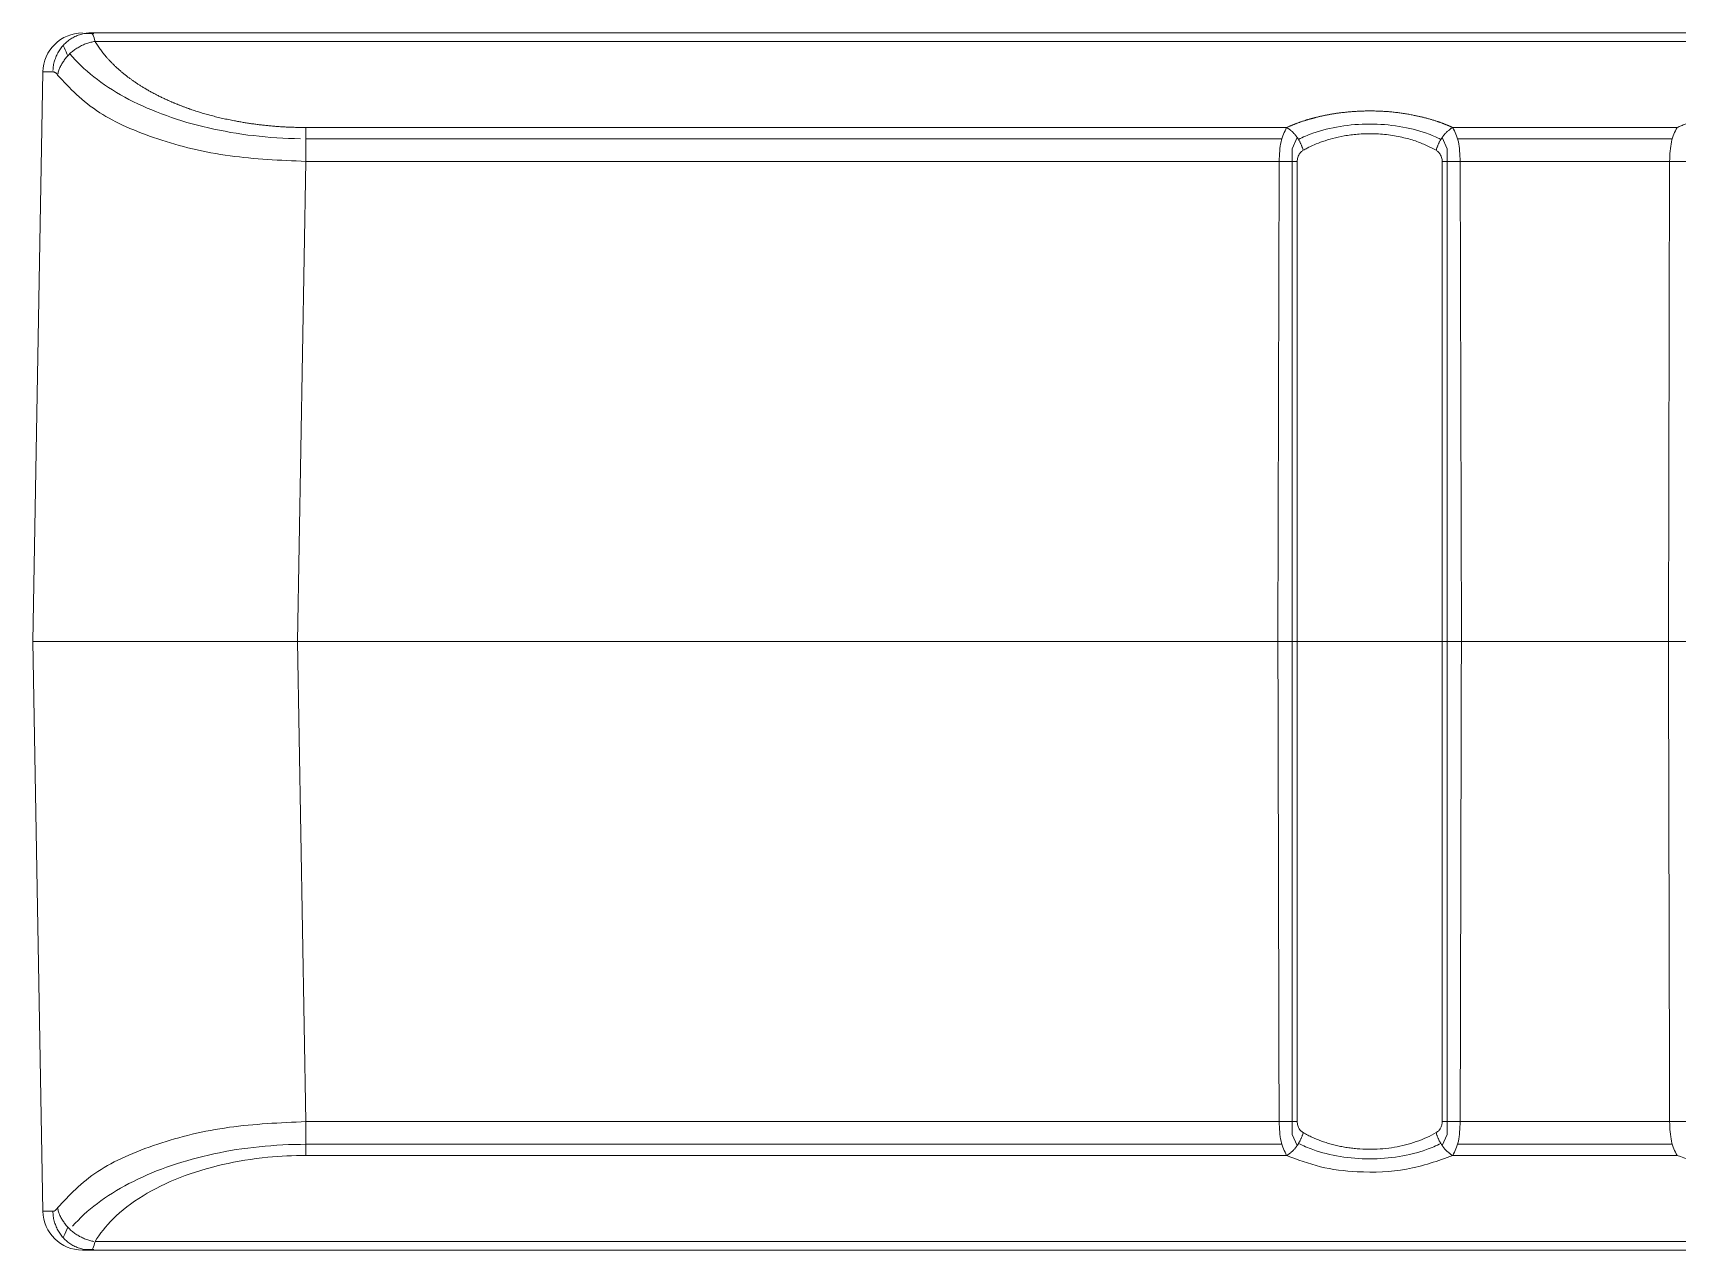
# Model space of a CAD drawing. Extents: x -778 to -614, y -2061 to -1833.
# Drawn here: x -743.9 to -731.42, y -2041.25 to -2032 of the extents above; entities that cross this region are included whole.
import ezdxf

# ---------------------------------------------------------------- set-up
doc = ezdxf.new("R2010")
doc.units = 0
doc.header["$MEASUREMENT"] = 0
doc.layers.add('3', color=7, linetype='Continuous')

msp = doc.modelspace()

# ---------------------------------------------------------------- linework, layer by layer
at = {"layer": '3', "color": 213, "linetype": 'Continuous', "lineweight": 0}
for p, q in [((-709.985, -2032.004), (-743.459, -2032.004)), ((-743.459, -2032.004), (-743.452, -2032.009)), ((-743.825, -2032.3), (-743.901, -2036.627)), ((-743.825, -2040.954), (-743.901, -2036.627)), ((-741.891, -2036.627), (-743.901, -2036.627)), ((-741.891, -2036.627), (-743.901, -2036.627)), ((-741.891, -2036.627), (-734.447, -2036.627)), ((-741.891, -2036.627), (-734.447, -2036.627)), ((-734.3, -2036.627), (-734.447, -2036.627)), ((-734.3, -2036.627), (-734.447, -2036.627)), ((-733.054, -2036.627), (-733.201, -2036.627)), ((-733.054, -2036.627), (-733.201, -2036.627)), ((-733.054, -2036.627), (-731.482, -2036.627)), ((-733.054, -2036.627), (-731.482, -2036.627)), ((-731.335, -2036.627), (-731.482, -2036.627)), ((-731.335, -2036.627), (-731.482, -2036.627)), ((-743.459, -2041.25), (-743.453, -2041.246)), ((-709.985, -2041.25), (-743.459, -2041.25))]:
    msp.add_line(p, q, dxfattribs=at)
at = {"layer": '3', "color": 18, "linetype": 'Continuous', "lineweight": 0}
for p, q in [((-709.985, -2032.069), (-743.429, -2032.069)), ((-741.827, -2032.723), (-734.381, -2032.723)), ((-733.12, -2032.723), (-731.416, -2032.723)), ((-741.824, -2032.808), (-734.418, -2032.808)), ((-734.34, -2036.627), (-734.339, -2032.885)), ((-734.339, -2032.885), (-734.3, -2032.8)), ((-733.201, -2032.8), (-733.161, -2032.885)), ((-733.161, -2032.885), (-733.161, -2036.627)), ((-733.083, -2032.808), (-731.453, -2032.808)), ((-741.827, -2032.98), (-741.891, -2036.627)), ((-741.827, -2032.98), (-734.438, -2032.98)), ((-734.447, -2036.627), (-734.438, -2032.98)), ((-733.063, -2032.98), (-733.054, -2036.627)), ((-733.063, -2032.98), (-731.473, -2032.98)), ((-731.482, -2036.627), (-731.473, -2032.98)), ((-741.827, -2040.274), (-741.891, -2036.627)), ((-734.339, -2040.371), (-734.34, -2036.627)), ((-733.161, -2036.627), (-733.162, -2040.371)), ((-741.827, -2040.274), (-734.438, -2040.274)), ((-733.063, -2040.274), (-731.473, -2040.274)), ((-734.339, -2040.371), (-734.3, -2040.455)), ((-733.201, -2040.455), (-733.162, -2040.371)), ((-734.418, -2040.446), (-741.824, -2040.446)), ((-731.453, -2040.446), (-733.083, -2040.446)), ((-741.827, -2040.531), (-734.381, -2040.531)), ((-733.12, -2040.531), (-731.416, -2040.531)), ((-709.985, -2041.185), (-743.429, -2041.185))]:
    msp.add_line(p, q, dxfattribs=at)
at = {"layer": '3', "color": 213, "linetype": 'Continuous', "lineweight": 0}
for points in [[(-743.459, -2032.004, 0), (-743.468, -2032.004, 0), (-743.477, -2032.005, 0), (-743.486, -2032.006, 0), (-743.495, -2032.007, 0), (-743.504, -2032.008, 0), (-743.513, -2032.009, 0), (-743.522, -2032.011, 0), (-743.53, -2032.013, 0), (-743.539, -2032.016, 0), (-743.548, -2032.019, 0), (-743.556, -2032.022, 0), (-743.565, -2032.025, 0), (-743.573, -2032.028, 0), (-743.581, -2032.032, 0), (-743.589, -2032.036, 0), (-743.597, -2032.041, 0), (-743.605, -2032.045, 0), (-743.613, -2032.05, 0), (-743.62, -2032.055, 0), (-743.628, -2032.06, 0), (-743.635, -2032.066, 0), (-743.642, -2032.072, 0), (-743.649, -2032.078, 0), (-743.656, -2032.084, 0), (-743.662, -2032.09, 0), (-743.668, -2032.097, 0), (-743.675, -2032.104, 0), (-743.681, -2032.111, 0), (-743.686, -2032.118, 0), (-743.692, -2032.125, 0), (-743.697, -2032.133, 0), (-743.702, -2032.141, 0), (-743.707, -2032.149, 0), (-743.711, -2032.157, 0), (-743.716, -2032.165, 0), (-743.72, -2032.173, 0), (-743.724, -2032.182, 0), (-743.727, -2032.19, 0), (-743.73, -2032.199, 0), (-743.734, -2032.208, 0), (-743.736, -2032.217, 0), (-743.739, -2032.225, 0), (-743.741, -2032.235, 0), (-743.743, -2032.244, 0), (-743.745, -2032.253, 0), (-743.746, -2032.262, 0), (-743.747, -2032.271, 0), (-743.748, -2032.281, 0), (-743.749, -2032.29, 0)], [(-743.429, -2032.069, 0), (-743.437, -2032.071, 0), (-743.445, -2032.072, 0), (-743.453, -2032.074, 0), (-743.461, -2032.076, 0), (-743.469, -2032.078, 0), (-743.477, -2032.08, 0), (-743.484, -2032.082, 0), (-743.492, -2032.085, 0), (-743.5, -2032.088, 0), (-743.508, -2032.091, 0), (-743.516, -2032.094, 0), (-743.523, -2032.097, 0), (-743.531, -2032.101, 0), (-743.538, -2032.105, 0), (-743.546, -2032.109, 0), (-743.553, -2032.113, 0), (-743.56, -2032.117, 0), (-743.567, -2032.121, 0), (-743.574, -2032.126, 0), (-743.581, -2032.131, 0), (-743.588, -2032.136, 0), (-743.594, -2032.141, 0), (-743.601, -2032.146, 0), (-743.607, -2032.151, 0), (-743.614, -2032.157, 0), (-743.62, -2032.162, 0), (-743.626, -2032.168, 0), (-743.631, -2032.174, 0), (-743.637, -2032.18, 0), (-743.643, -2032.186, 0), (-743.648, -2032.192, 0), (-743.653, -2032.199, 0), (-743.658, -2032.205, 0), (-743.663, -2032.212, 0), (-743.667, -2032.218, 0), (-743.672, -2032.225, 0), (-743.676, -2032.232, 0), (-743.68, -2032.239, 0), (-743.684, -2032.246, 0), (-743.688, -2032.253, 0), (-743.691, -2032.26, 0), (-743.695, -2032.267, 0), (-743.698, -2032.274, 0), (-743.7, -2032.281, 0), (-743.703, -2032.288, 0), (-743.706, -2032.296, 0), (-743.708, -2032.303, 0), (-743.71, -2032.31, 0), (-743.712, -2032.318, 0)], [(-734.255, -2032.896, 0), (-734.256, -2032.892, 0), (-734.257, -2032.887, 0), (-734.259, -2032.883, 0), (-734.26, -2032.878, 0), (-734.262, -2032.874, 0), (-734.264, -2032.87, 0), (-734.265, -2032.865, 0), (-734.267, -2032.861, 0), (-734.269, -2032.857, 0), (-734.271, -2032.852, 0), (-734.273, -2032.848, 0), (-734.275, -2032.844, 0), (-734.277, -2032.84, 0), (-734.279, -2032.835, 0), (-734.281, -2032.831, 0), (-734.283, -2032.827, 0), (-734.285, -2032.823, 0), (-734.288, -2032.819, 0), (-734.29, -2032.815, 0), (-734.292, -2032.811, 0), (-734.295, -2032.807, 0), (-734.297, -2032.803, 0), (-734.3, -2032.8, 0), (-734.303, -2032.796, 0), (-734.305, -2032.792, 0), (-734.308, -2032.788, 0), (-734.311, -2032.785, 0), (-734.313, -2032.781, 0), (-734.316, -2032.778, 0), (-734.319, -2032.775, 0), (-734.322, -2032.771, 0), (-734.325, -2032.768, 0), (-734.328, -2032.765, 0), (-734.331, -2032.762, 0), (-734.334, -2032.759, 0), (-734.337, -2032.756, 0), (-734.34, -2032.753, 0), (-734.343, -2032.75, 0), (-734.346, -2032.747, 0), (-734.349, -2032.745, 0), (-734.352, -2032.742, 0), (-734.355, -2032.74, 0), (-734.358, -2032.737, 0), (-734.362, -2032.735, 0), (-734.365, -2032.733, 0), (-734.368, -2032.731, 0), (-734.371, -2032.729, 0), (-734.374, -2032.727, 0), (-734.377, -2032.725, 0)], [(-733.12, -2032.723, 0), (-733.123, -2032.725, 0), (-733.126, -2032.727, 0), (-733.129, -2032.729, 0), (-733.133, -2032.731, 0), (-733.136, -2032.733, 0), (-733.139, -2032.735, 0), (-733.142, -2032.737, 0), (-733.145, -2032.74, 0), (-733.148, -2032.742, 0), (-733.152, -2032.745, 0), (-733.155, -2032.747, 0), (-733.158, -2032.75, 0), (-733.161, -2032.753, 0), (-733.164, -2032.756, 0), (-733.167, -2032.759, 0), (-733.17, -2032.762, 0), (-733.173, -2032.765, 0), (-733.176, -2032.768, 0), (-733.179, -2032.771, 0), (-733.181, -2032.775, 0), (-733.184, -2032.778, 0), (-733.187, -2032.781, 0), (-733.19, -2032.785, 0), (-733.193, -2032.788, 0), (-733.195, -2032.792, 0), (-733.198, -2032.796, 0), (-733.201, -2032.8, 0), (-733.203, -2032.803, 0), (-733.206, -2032.807, 0), (-733.208, -2032.811, 0), (-733.21, -2032.815, 0), (-733.213, -2032.819, 0), (-733.215, -2032.823, 0), (-733.217, -2032.827, 0), (-733.22, -2032.831, 0), (-733.222, -2032.835, 0), (-733.224, -2032.84, 0), (-733.226, -2032.844, 0), (-733.228, -2032.848, 0), (-733.23, -2032.852, 0), (-733.232, -2032.857, 0), (-733.234, -2032.861, 0), (-733.235, -2032.865, 0), (-733.237, -2032.87, 0), (-733.239, -2032.874, 0), (-733.24, -2032.878, 0), (-733.242, -2032.883, 0), (-733.243, -2032.887, 0), (-733.244, -2032.892, 0)], [(-734.381, -2040.531, 0), (-734.377, -2040.529, 0), (-734.374, -2040.528, 0), (-734.371, -2040.526, 0), (-734.368, -2040.524, 0), (-734.365, -2040.522, 0), (-734.362, -2040.519, 0), (-734.358, -2040.517, 0), (-734.355, -2040.515, 0), (-734.352, -2040.512, 0), (-734.349, -2040.51, 0), (-734.346, -2040.507, 0), (-734.343, -2040.504, 0), (-734.34, -2040.502, 0), (-734.337, -2040.499, 0), (-734.334, -2040.496, 0), (-734.331, -2040.493, 0), (-734.328, -2040.49, 0), (-734.325, -2040.486, 0), (-734.322, -2040.483, 0), (-734.319, -2040.48, 0), (-734.316, -2040.477, 0), (-734.313, -2040.473, 0), (-734.311, -2040.47, 0), (-734.308, -2040.466, 0), (-734.305, -2040.462, 0), (-734.303, -2040.459, 0), (-734.3, -2040.455, 0), (-734.297, -2040.451, 0), (-734.295, -2040.447, 0), (-734.292, -2040.443, 0), (-734.29, -2040.439, 0), (-734.288, -2040.435, 0), (-734.285, -2040.431, 0), (-734.283, -2040.427, 0), (-734.281, -2040.423, 0), (-734.279, -2040.419, 0), (-734.277, -2040.415, 0), (-734.275, -2040.411, 0), (-734.273, -2040.406, 0), (-734.271, -2040.402, 0), (-734.269, -2040.398, 0), (-734.267, -2040.394, 0), (-734.265, -2040.389, 0), (-734.264, -2040.385, 0), (-734.262, -2040.38, 0), (-734.26, -2040.376, 0), (-734.259, -2040.372, 0), (-734.257, -2040.367, 0), (-734.256, -2040.363, 0)], [(-733.246, -2040.358, 0), (-733.244, -2040.363, 0), (-733.243, -2040.367, 0), (-733.242, -2040.372, 0), (-733.24, -2040.376, 0), (-733.239, -2040.38, 0), (-733.237, -2040.385, 0), (-733.235, -2040.389, 0), (-733.234, -2040.394, 0), (-733.232, -2040.398, 0), (-733.23, -2040.402, 0), (-733.228, -2040.406, 0), (-733.226, -2040.411, 0), (-733.224, -2040.415, 0), (-733.222, -2040.419, 0), (-733.22, -2040.423, 0), (-733.217, -2040.427, 0), (-733.215, -2040.431, 0), (-733.213, -2040.435, 0), (-733.21, -2040.439, 0), (-733.208, -2040.443, 0), (-733.206, -2040.447, 0), (-733.203, -2040.451, 0), (-733.201, -2040.455, 0), (-733.198, -2040.459, 0), (-733.195, -2040.462, 0), (-733.193, -2040.466, 0), (-733.19, -2040.47, 0), (-733.187, -2040.473, 0), (-733.184, -2040.477, 0), (-733.181, -2040.48, 0), (-733.179, -2040.483, 0), (-733.176, -2040.486, 0), (-733.173, -2040.49, 0), (-733.17, -2040.493, 0), (-733.167, -2040.496, 0), (-733.164, -2040.499, 0), (-733.161, -2040.502, 0), (-733.158, -2040.504, 0), (-733.155, -2040.507, 0), (-733.152, -2040.51, 0), (-733.148, -2040.512, 0), (-733.145, -2040.515, 0), (-733.142, -2040.517, 0), (-733.139, -2040.519, 0), (-733.136, -2040.522, 0), (-733.133, -2040.524, 0), (-733.129, -2040.526, 0), (-733.126, -2040.528, 0), (-733.123, -2040.529, 0)], [(-743.749, -2040.955, 0), (-743.749, -2040.965, 0), (-743.748, -2040.974, 0), (-743.747, -2040.983, 0), (-743.746, -2040.992, 0), (-743.745, -2041.002, 0), (-743.743, -2041.011, 0), (-743.741, -2041.02, 0), (-743.739, -2041.029, 0), (-743.736, -2041.038, 0), (-743.734, -2041.047, 0), (-743.73, -2041.056, 0), (-743.727, -2041.064, 0), (-743.724, -2041.073, 0), (-743.72, -2041.081, 0), (-743.716, -2041.09, 0), (-743.711, -2041.098, 0), (-743.707, -2041.106, 0), (-743.702, -2041.114, 0), (-743.697, -2041.122, 0), (-743.692, -2041.129, 0), (-743.686, -2041.136, 0), (-743.681, -2041.144, 0), (-743.675, -2041.151, 0), (-743.668, -2041.158, 0), (-743.662, -2041.164, 0), (-743.656, -2041.171, 0), (-743.649, -2041.177, 0), (-743.642, -2041.183, 0), (-743.635, -2041.189, 0), (-743.628, -2041.194, 0), (-743.62, -2041.199, 0), (-743.613, -2041.205, 0), (-743.605, -2041.209, 0), (-743.597, -2041.214, 0), (-743.589, -2041.218, 0), (-743.581, -2041.222, 0), (-743.573, -2041.226, 0), (-743.565, -2041.23, 0), (-743.556, -2041.233, 0), (-743.548, -2041.236, 0), (-743.539, -2041.239, 0), (-743.53, -2041.241, 0), (-743.522, -2041.243, 0), (-743.513, -2041.245, 0), (-743.504, -2041.247, 0), (-743.495, -2041.248, 0), (-743.486, -2041.249, 0), (-743.477, -2041.25, 0), (-743.468, -2041.25, 0)], [(-743.713, -2040.929, 0), (-743.712, -2040.937, 0), (-743.71, -2040.944, 0), (-743.708, -2040.951, 0), (-743.706, -2040.959, 0), (-743.703, -2040.966, 0), (-743.7, -2040.973, 0), (-743.698, -2040.981, 0), (-743.695, -2040.988, 0), (-743.691, -2040.995, 0), (-743.688, -2041.002, 0), (-743.684, -2041.009, 0), (-743.68, -2041.016, 0), (-743.676, -2041.023, 0), (-743.672, -2041.03, 0), (-743.667, -2041.036, 0), (-743.663, -2041.043, 0), (-743.658, -2041.049, 0), (-743.653, -2041.056, 0), (-743.648, -2041.062, 0), (-743.643, -2041.068, 0), (-743.637, -2041.074, 0), (-743.631, -2041.08, 0), (-743.626, -2041.086, 0), (-743.62, -2041.092, 0), (-743.614, -2041.098, 0), (-743.607, -2041.103, 0), (-743.601, -2041.109, 0), (-743.594, -2041.114, 0), (-743.588, -2041.119, 0), (-743.581, -2041.124, 0), (-743.574, -2041.128, 0), (-743.567, -2041.133, 0), (-743.56, -2041.137, 0), (-743.553, -2041.142, 0), (-743.546, -2041.146, 0), (-743.538, -2041.15, 0), (-743.531, -2041.153, 0), (-743.523, -2041.157, 0), (-743.516, -2041.16, 0), (-743.508, -2041.164, 0), (-743.5, -2041.167, 0), (-743.492, -2041.169, 0), (-743.484, -2041.172, 0), (-743.477, -2041.175, 0), (-743.469, -2041.177, 0), (-743.461, -2041.179, 0), (-743.453, -2041.181, 0), (-743.445, -2041.182, 0), (-743.437, -2041.184, 0)]]:
    msp.add_polyline3d(points, dxfattribs=at)
at = {"layer": '3', "color": 18, "linetype": 'Continuous', "lineweight": 0}
for points in [[(-743.62, -2032.163, 0), (-743.6, -2032.186, 0), (-743.58, -2032.208, 0), (-743.558, -2032.231, 0), (-743.536, -2032.253, 0), (-743.513, -2032.275, 0), (-743.488, -2032.296, 0), (-743.464, -2032.317, 0), (-743.438, -2032.338, 0), (-743.411, -2032.359, 0), (-743.384, -2032.379, 0), (-743.356, -2032.399, 0), (-743.327, -2032.418, 0), (-743.297, -2032.437, 0), (-743.267, -2032.456, 0), (-743.235, -2032.474, 0), (-743.203, -2032.492, 0), (-743.171, -2032.51, 0), (-743.138, -2032.527, 0), (-743.104, -2032.543, 0), (-743.069, -2032.559, 0), (-743.034, -2032.575, 0), (-742.998, -2032.59, 0), (-742.962, -2032.605, 0), (-742.924, -2032.62, 0), (-742.887, -2032.633, 0), (-742.849, -2032.647, 0), (-742.81, -2032.66, 0), (-742.771, -2032.672, 0), (-742.731, -2032.684, 0), (-742.691, -2032.695, 0), (-742.651, -2032.706, 0), (-742.61, -2032.716, 0), (-742.568, -2032.726, 0), (-742.527, -2032.735, 0), (-742.485, -2032.744, 0), (-742.442, -2032.752, 0), (-742.399, -2032.76, 0), (-742.356, -2032.767, 0), (-742.313, -2032.774, 0), (-742.269, -2032.78, 0), (-742.226, -2032.785, 0), (-742.182, -2032.79, 0), (-742.137, -2032.794, 0), (-742.093, -2032.798, 0), (-742.048, -2032.801, 0), (-742.004, -2032.804, 0), (-741.959, -2032.806, 0), (-741.914, -2032.807, 0), (-741.869, -2032.808, 0)], [(-741.824, -2040.446, 0), (-741.869, -2040.447, 0), (-741.914, -2040.447, 0), (-741.959, -2040.449, 0), (-742.004, -2040.451, 0), (-742.048, -2040.454, 0), (-742.093, -2040.457, 0), (-742.137, -2040.46, 0), (-742.182, -2040.465, 0), (-742.226, -2040.47, 0), (-742.269, -2040.475, 0), (-742.313, -2040.481, 0), (-742.356, -2040.487, 0), (-742.399, -2040.494, 0), (-742.442, -2040.502, 0), (-742.485, -2040.51, 0), (-742.527, -2040.519, 0), (-742.568, -2040.528, 0), (-742.61, -2040.538, 0), (-742.651, -2040.548, 0), (-742.691, -2040.559, 0), (-742.731, -2040.571, 0), (-742.771, -2040.582, 0), (-742.81, -2040.595, 0), (-742.849, -2040.608, 0), (-742.887, -2040.621, 0), (-742.924, -2040.635, 0), (-742.962, -2040.649, 0), (-742.998, -2040.664, 0), (-743.034, -2040.679, 0), (-743.069, -2040.695, 0), (-743.104, -2040.711, 0), (-743.138, -2040.728, 0), (-743.171, -2040.745, 0), (-743.203, -2040.762, 0), (-743.235, -2040.78, 0), (-743.267, -2040.798, 0), (-743.297, -2040.817, 0), (-743.327, -2040.836, 0), (-743.356, -2040.856, 0), (-743.384, -2040.876, 0), (-743.411, -2040.896, 0), (-743.438, -2040.916, 0), (-743.464, -2040.937, 0), (-743.488, -2040.958, 0), (-743.513, -2040.98, 0), (-743.536, -2041.002, 0), (-743.558, -2041.024, 0), (-743.58, -2041.046, 0), (-743.6, -2041.069, 0)]]:
    msp.add_polyline3d(points, dxfattribs=at)
at = {"layer": '3', "color": 213, "linetype": 'Continuous', "lineweight": 0}
msp.add_arc((-743.524, -2032.306, 0), 0.301, 90, 178.9996, dxfattribs=at)
at = {"layer": '3', "color": 213, "linetype": 'Continuous', "lineweight": 0, "extrusion": (0, 0, -1)}
msp.add_arc((743.524, -2040.949, 0), 0.301, 270, 358.9996, dxfattribs=at)
at = {"layer": '3', "color": 213, "linetype": 'Continuous', "lineweight": 0}
for points in [[(-743.438, -2032.008), (-743.512, -2032.009)], [(-743.512, -2041.245), (-743.438, -2041.246)]]:
    msp.add_open_spline(points, degree=1, dxfattribs=at)
at = {"layer": '3', "color": 18, "linetype": 'Continuous', "lineweight": 0}
for points, degree, knots in [([(-743.453, -2032.009), (-743.449, -2032.012), (-743.442, -2032.021), (-743.434, -2032.05), (-743.429, -2032.069)], 3, [0, 0, 0, 0, 0.345146, 1, 1, 1, 1]), ([(-743.671, -2032.1), (-743.668, -2032.106), (-743.664, -2032.113), (-743.661, -2032.12), (-743.652, -2032.137), (-743.644, -2032.157), (-743.636, -2032.178)], 3, [0, 0, 0, 0, 0.279085, 0.279085, 0.279085, 1, 1, 1, 1]), ([(-743.429, -2032.069), (-743.339, -2032.22), (-743.169, -2032.347), (-743.006, -2032.468), (-742.783, -2032.555), (-742.712, -2032.583), (-742.635, -2032.607), (-742.486, -2032.653), (-742.321, -2032.681), (-742.081, -2032.723), (-741.827, -2032.723)], 2, [0, 0, 0, 0.25, 0.25, 0.5, 0.5, 0.583333, 0.583333, 0.75, 0.75, 1, 1, 1]), ([(-743.749, -2032.299), (-743.744, -2032.3), (-743.74, -2032.301), (-743.736, -2032.303), (-743.732, -2032.305), (-743.728, -2032.308), (-743.722, -2032.314), (-743.719, -2032.318), (-743.716, -2032.321), (-743.713, -2032.325)], 3, [0, 0, 0, 0, 0.076069, 0.247643, 0.418779, 0.590863, 0.763745, 0.937752, 1, 1, 1, 1]), ([(-743.713, -2032.325), (-743.621, -2032.424), (-743.449, -2032.609), (-742.974, -2032.819), (-742.427, -2032.954), (-742.023, -2032.972), (-741.827, -2032.98)], 3, [0, 0, 0, 0, 0.28494, 0.53161, 0.773703, 1, 1, 1, 1]), ([(-734.381, -2032.723), (-734.285, -2032.679), (-734.172, -2032.65), (-734.101, -2032.631), (-734.025, -2032.619), (-733.937, -2032.605), (-733.844, -2032.6), (-733.738, -2032.594), (-733.631, -2032.601), (-733.524, -2032.608), (-733.421, -2032.629), (-733.332, -2032.646), (-733.249, -2032.673), (-733.182, -2032.695), (-733.12, -2032.723)], 2, [0, 0, 0, 0.25, 0.25, 0.375, 0.375, 0.5, 0.5, 0.625, 0.625, 0.75, 0.75, 0.875, 0.875, 1, 1, 1]), ([(-731.416, -2032.723), (-731.284, -2032.663), (-731.123, -2032.63), (-731.024, -2032.61), (-730.919, -2032.602), (-730.812, -2032.594), (-730.705, -2032.599), (-730.61, -2032.603), (-730.517, -2032.618), (-730.44, -2032.63), (-730.367, -2032.649), (-730.253, -2032.679), (-730.155, -2032.723)], 2, [0, 0, 0, 0.25, 0.25, 0.375, 0.375, 0.5, 0.5, 0.625, 0.625, 0.75, 0.75, 1, 1, 1]), ([(-734.438, -2032.98), (-734.435, -2032.927), (-734.43, -2032.819), (-734.397, -2032.756), (-734.381, -2032.723)], 3, [0, 0, 0, 0, 0.488911, 1, 1, 1, 1]), ([(-734.291, -2032.814), (-734.257, -2032.796), (-734.099, -2032.729), (-733.75, -2032.672), (-733.401, -2032.729), (-733.244, -2032.796), (-733.21, -2032.814)], 3, [0, 0, 0, 0, 0.116553, 0.5, 0.883446, 1, 1, 1, 1]), ([(-734.255, -2032.896), (-734.245, -2032.891), (-734.219, -2032.876), (-734.17, -2032.853), (-734.106, -2032.828), (-734.03, -2032.805), (-733.942, -2032.785), (-733.84, -2032.772), (-733.726, -2032.768), (-733.607, -2032.777), (-733.493, -2032.798), (-733.393, -2032.827), (-733.312, -2032.861), (-733.266, -2032.885), (-733.246, -2032.896)], 3, [0, 0, 0, 0, 0.034938, 0.096869, 0.165044, 0.240421, 0.324011, 0.416873, 0.51942, 0.629533, 0.737255, 0.836207, 0.925706, 1, 1, 1, 1]), ([(-733.12, -2032.723), (-733.103, -2032.756), (-733.071, -2032.819), (-733.065, -2032.927), (-733.063, -2032.98)], 3, [0, 0, 0, 0, 0.511088, 1, 1, 1, 1]), ([(-731.473, -2032.98), (-731.471, -2032.927), (-731.465, -2032.819), (-731.433, -2032.756), (-731.416, -2032.723)], 3, [0, 0, 0, 0, 0.488911, 1, 1, 1, 1]), ([(-734.3, -2032.981), (-734.3, -2032.977), (-734.3, -2032.972), (-734.298, -2032.958), (-734.293, -2032.941), (-734.285, -2032.923), (-734.272, -2032.908), (-734.261, -2032.899), (-734.255, -2032.896)], 3, [0, 0, 0, 0, 0.059617, 0.213506, 0.384041, 0.573796, 0.783898, 1, 1, 1, 1]), ([(-733.246, -2032.896), (-733.24, -2032.899), (-733.229, -2032.908), (-733.216, -2032.923), (-733.207, -2032.941), (-733.202, -2032.958), (-733.2, -2032.972), (-733.2, -2032.977), (-733.2, -2032.981)], 3, [0, 0, 0, 0, 0.216102, 0.426204, 0.615959, 0.786494, 0.940383, 1, 1, 1, 1]), ([(-743.713, -2040.929), (-743.625, -2040.833), (-743.454, -2040.648), (-742.983, -2040.438), (-742.429, -2040.301), (-742.025, -2040.283), (-741.827, -2040.274)], 3, [0, 0, 0, 0, 0.27538, 0.531615, 0.771069, 1, 1, 1, 1]), ([(-734.438, -2040.274), (-734.435, -2040.327), (-734.43, -2040.435), (-734.397, -2040.499), (-734.381, -2040.531)], 3, [0, 0, 0, 0, 0.488909, 1, 1, 1, 1]), ([(-734.3, -2040.273), (-734.3, -2040.278), (-734.3, -2040.288), (-734.297, -2040.304), (-734.29, -2040.322), (-734.277, -2040.343), (-734.262, -2040.353), (-734.255, -2040.358)], 3, [0, 0, 0, 0, 0.140901, 0.280614, 0.423759, 0.701781, 1, 1, 1, 1]), ([(-733.246, -2040.358), (-733.242, -2040.356), (-733.234, -2040.351), (-733.224, -2040.341), (-733.216, -2040.33), (-733.208, -2040.316), (-733.201, -2040.296), (-733.2, -2040.281), (-733.2, -2040.273)], 3, [0, 0, 0, 0, 0.153364, 0.29868, 0.438929, 0.57736, 0.789929, 1, 1, 1, 1]), ([(-733.12, -2040.531), (-733.103, -2040.499), (-733.071, -2040.435), (-733.065, -2040.327), (-733.063, -2040.274)], 3, [0, 0, 0, 0, 0.511089, 1, 1, 1, 1]), ([(-731.473, -2040.274), (-731.471, -2040.327), (-731.465, -2040.435), (-731.433, -2040.499), (-731.416, -2040.531)], 3, [0, 0, 0, 0, 0.488909, 1, 1, 1, 1]), ([(-734.255, -2040.358), (-734.244, -2040.365), (-734.221, -2040.377), (-734.186, -2040.394), (-734.149, -2040.41), (-734.111, -2040.424), (-734.072, -2040.437), (-734.033, -2040.448), (-733.992, -2040.458), (-733.951, -2040.466), (-733.91, -2040.473), (-733.868, -2040.478), (-733.81, -2040.483), (-733.737, -2040.485), (-733.649, -2040.481), (-733.562, -2040.47), (-733.477, -2040.452), (-733.395, -2040.427), (-733.316, -2040.396), (-733.269, -2040.371), (-733.246, -2040.358)], 3, [0, 0, 0, 0, 0.041427, 0.082367, 0.122838, 0.162871, 0.202496, 0.241746, 0.280653, 0.319252, 0.357582, 0.395684, 0.433604, 0.511382, 0.589492, 0.668441, 0.748643, 0.83044, 0.914134, 1, 1, 1, 1]), ([(-733.21, -2040.44), (-733.244, -2040.457), (-733.402, -2040.525), (-733.75, -2040.581), (-734.099, -2040.525), (-734.256, -2040.457), (-734.29, -2040.44)], 3, [0, 0, 0, 0, 0.11626, 0.5, 0.88374, 1, 1, 1, 1]), ([(-743.429, -2041.185), (-743.393, -2041.126), (-743.296, -2041.003), (-743.081, -2040.835), (-742.796, -2040.695), (-742.471, -2040.595), (-742.142, -2040.542), (-741.924, -2040.531), (-741.827, -2040.531)], 3, [0, 0, 0, 0, 0.167419, 0.356745, 0.535882, 0.705775, 0.868628, 1, 1, 1, 1]), ([(-734.381, -2040.531), (-734.298, -2040.563), (-734.139, -2040.624), (-733.818, -2040.666), (-733.446, -2040.649), (-733.232, -2040.572), (-733.12, -2040.531)], 3, [0, 0, 0, 0, 0.224349, 0.433305, 0.704252, 1, 1, 1, 1]), ([(-731.416, -2040.531), (-731.28, -2040.578), (-731.064, -2040.653), (-730.7, -2040.663), (-730.404, -2040.626), (-730.24, -2040.564), (-730.155, -2040.531)], 3, [0, 0, 0, 0, 0.35213, 0.556842, 0.768359, 1, 1, 1, 1]), ([(-743.825, -2040.954), (-743.795, -2040.955), (-743.782, -2040.955), (-743.767, -2040.955), (-743.755, -2040.955), (-743.749, -2040.955)], 3, [0, 0, 0, 0, 0.756484, 0.878782, 1, 1, 1, 1]), ([(-743.749, -2040.955), (-743.743, -2040.954), (-743.732, -2040.952), (-743.719, -2040.937), (-743.713, -2040.929)], 3, [0, 0, 0, 0, 0.50064, 1, 1, 1, 1]), ([(-743.636, -2041.076), (-743.645, -2041.101), (-743.655, -2041.124), (-743.665, -2041.143), (-743.667, -2041.147), (-743.669, -2041.151), (-743.671, -2041.155)], 3, [0, 0, 0, 0, 0.83841, 0.83841, 0.83841, 1, 1, 1, 1]), ([(-743.453, -2041.247), (-743.45, -2041.244), (-743.442, -2041.234), (-743.434, -2041.204), (-743.429, -2041.185)], 3, [0, 0, 0, 0, 0.372359, 1, 1, 1, 1])]:
    msp.add_open_spline(points, degree=degree, knots=knots, dxfattribs=at)
for points in [[(-743.825, -2032.303), (-743.828, -2032.297), (-743.8, -2032.3), (-743.749, -2032.299)], [(-741.827, -2032.723), (-741.827, -2032.775), (-741.827, -2032.876), (-741.827, -2032.98)], [(-734.3, -2036.627), (-734.3, -2035.412), (-734.3, -2034.197), (-734.3, -2032.982)], [(-733.2, -2032.982), (-733.2, -2034.197), (-733.2, -2035.412), (-733.201, -2036.627)], [(-733.063, -2032.98), (-733.113, -2032.981), (-733.163, -2032.981), (-733.2, -2032.982)], [(-734.447, -2036.627), (-734.444, -2037.843), (-734.441, -2039.058), (-734.438, -2040.274)], [(-734.3, -2036.627), (-734.3, -2037.843), (-734.3, -2039.058), (-734.3, -2040.273)], [(-733.2, -2040.273), (-733.2, -2039.058), (-733.2, -2037.843), (-733.201, -2036.627)], [(-733.063, -2040.274), (-733.06, -2039.058), (-733.057, -2037.843), (-733.054, -2036.627)], [(-731.482, -2036.627), (-731.479, -2037.843), (-731.476, -2039.058), (-731.473, -2040.274)], [(-734.438, -2040.274), (-734.387, -2040.274), (-734.337, -2040.273), (-734.3, -2040.273)], [(-731.473, -2040.274), (-731.423, -2040.274), (-731.373, -2040.273), (-731.336, -2040.273)]]:
    msp.add_open_spline(points, degree=3, dxfattribs=at)
for points, weights in [([(-734.438, -2032.98), (-734.386, -2032.981), (-734.338, -2032.981), (-734.3, -2032.982)], [1.00725542063, 0.985369187945, 1.01299840092, 1.09014305956]), ([(-731.473, -2032.98), (-731.421, -2032.981), (-731.373, -2032.981), (-731.336, -2032.982)], [1.0072554206, 0.985369187956, 1.01299840097, 1.09014305965]), ([(-741.827, -2040.531), (-741.827, -2040.478), (-741.827, -2040.385), (-741.827, -2040.274)], [1.13075930961, 1.00163956505, 0.968145373756, 1.03027673574]), ([(-733.063, -2040.274), (-733.115, -2040.274), (-733.163, -2040.273), (-733.2, -2040.273)], [1.00253791289, 0.989480373829, 1.02680852579, 1.11452236876])]:
    msp.add_rational_spline(points, weights, degree=3, dxfattribs=at)
at = {"layer": '3', "color": 213, "linetype": 'Continuous', "lineweight": 0}
for points, degree, knots in [([(-733.201, -2036.627), (-733.235, -2036.627), (-733.39, -2036.627), (-733.75, -2036.627), (-734.11, -2036.627), (-734.266, -2036.627), (-734.3, -2036.627)], 3, [0, 0, 0, 0, 0.121771, 0.5, 0.878229, 1, 1, 1, 1]), ([(-733.201, -2036.627), (-733.307, -2036.627), (-733.451, -2036.627), (-733.521, -2036.627), (-733.597, -2036.627), (-733.673, -2036.627), (-733.75, -2036.627), (-733.826, -2036.627), (-733.903, -2036.627), (-733.978, -2036.627), (-734.05, -2036.627), (-734.193, -2036.627), (-734.3, -2036.627)], 2, [0, 0, 0, 0.25, 0.25, 0.375, 0.375, 0.5, 0.5, 0.625, 0.625, 0.75, 0.75, 1, 1, 1])]:
    msp.add_open_spline(points, degree=degree, knots=knots, dxfattribs=at)
msp.add_rational_spline([(-743.522, -2041.25), (-743.528, -2041.25), (-743.502, -2041.25), (-743.459, -2041.25)], [1, 0.993670626255, 0.993670626255, 1], degree=3, dxfattribs=at)

doc.saveas('drawing.dxf')
